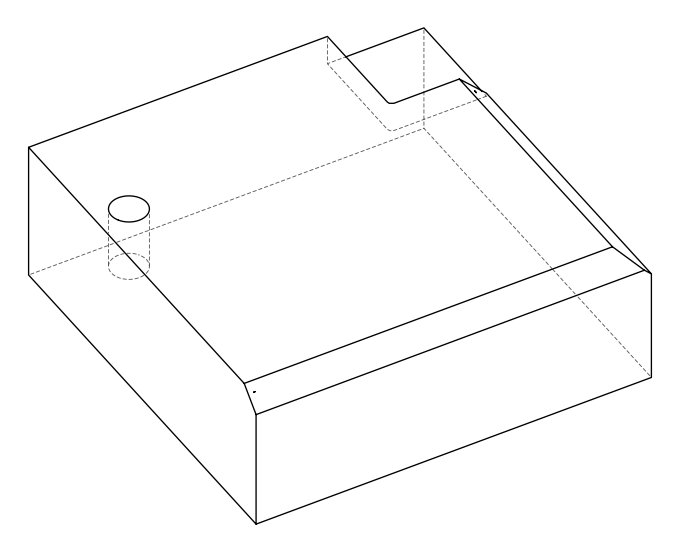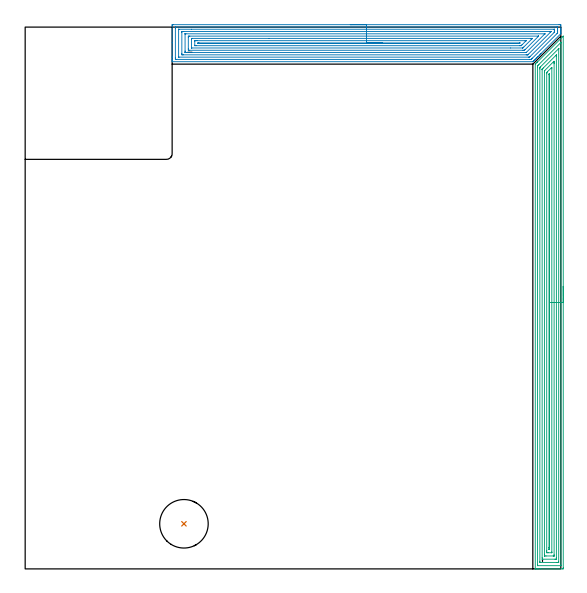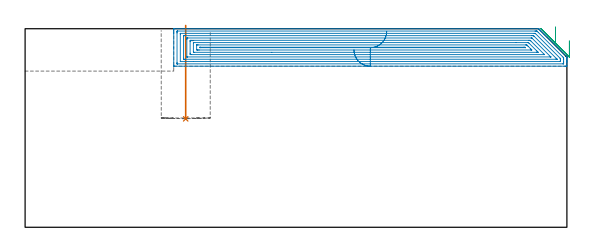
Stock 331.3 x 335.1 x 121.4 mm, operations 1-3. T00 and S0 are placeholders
(PLAN: 4 operations, 2 tool changes, 109.9 min)
(1 INDEXABLE_INSERT_DRILL_BLIND_HOLE_FROM_SOLID | STEP1POCKET | NXT0302_031 | 0.23 min | 38676 mm3)
(2 AREA_MILL | FG_CHAMFER_SURFACE | UGT0205_001 | 17.05 min | 65152 mm3)
(3 AREA_MILL_1 | FG_CHAMFER_SURFACE_1 | UGT0205_001 | 18.17 min | 47605 mm3)
(4 MILL_CORNER_NOTCH_RECTANGULAR | CORNER_NOTCH_RECTANGULAR | NXT0201_008 | Follow Part, ap 1.5, ae 75% | 74.48 min | 190388 mm3)
(TOOL NXT0302_031 | Index. Insert Drill 30mm [880-D3000L32-05] | D30 PA176 FL150 Z2)
(TOOL UGT0205_001 | Chamfer Mill 20 x 3 x 45 deg. | D20 FL50 Z2)
(TOOL NXT0201_008 | ENDMILL 6mm [2P460-0600-NA 1630] | D6 FL26 Z6)
(OP 1 INDEXABLE_INSERT_DRILL_BLIND_HOLE_FROM_SOLID)
G17 G21 G94 G90
T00 M6
G54
G17 G0 G90 X98.2 Y27.9 S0 M3
G43 Z131.4 H1
G94 G81 G98 Z66.3 F250. R123.4
G80
M5
M2
(OP 2 AREA_MILL)
G17 G21 G94 G90
T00 M6
G54
G17 G0 G90 X201.1 Y336.6 S1061 M3
G43 Z131.4 H0
Z108.5
G94 G1 X201.138 Z107.628 F250.
X201.252 Z106.763
X201.441 Z105.912
X201.703 Z105.08
X202.037 Z104.274
X202.44 Z103.5
X202.908 Z102.764
X203.44 Z102.072
X204.029 Z101.429
X204.672 Z100.84
X205.364 Z100.308
X206.1 Z99.84
X206.874 Z99.437
X207.68 Z99.103
X208.512 Z98.841
X209.364 Z98.652
X210.228 Z98.538
X211.1 Z98.5
X330.247
X330.694 Y336.599 Z98.501
X331.136 Y336.595 Z98.503
X331.29 Y336.591 Z98.505
X331.3 Y336.159 Z98.937
Y334.398 Z100.697
Y333.832 Z101.265
Y333.517 Z101.58
Y332.951 Z102.145
Y332.636 Z102.459
Y332.005 Z103.094
Y331.505 Z103.594
Y331.234 Z103.862
X331.29 Y330.99 Z104.106
X331.267 Y330.966 Z104.132
X318.989 Y318.689 Z116.411
X318.846 Y318.545 Z116.552
X318.794 Y318.493 Z116.605
X318.142 Y317.842 Z117.258
X317.966 Y317.664 Z117.433
X317.294 Y316.994 Z118.106
X317.085 Y316.783 Z118.313
X316.447 Y316.147 Z118.953
X316.414 Y316.114 Z118.986
X316.204 Y315.903 Z119.194
X315.6 Y315.3 Z119.799
X315.522 Y315.221 Z119.878
X315.324 Y315.022 Z120.074
X314.753 Y314.453 Z120.647
X314.629 Y314.328 Z120.77
X314.183 Y313.882 Z121.216
X314.006 Y313.704 Z121.39
X313.737 Y313.7 Z121.4
X91.06
X90.91 Y313.706 Z121.393
X90.9 Y314.016 Z121.083
Y314.391 Z120.708
Y315.022 Z120.073
Y316.218 Z118.879
Y316.783 Z118.311
Y325.378 Z109.719
Y336.159 Z98.938
X90.903 Y336.444 Z98.653
X90.91 Y336.592 Z98.505
X91.059 Y336.599 Z98.499
X91.506 Y336.6 Z98.5
X211.1
Y335.186 Z99.914
X328.909 Y335.185 Z99.915
X329.004 Y335.184 Z99.916
X329.268 Y335.179 Z99.921
X329.29 Y335.093 Z100.007
X329.297 Y334.896 Z100.204
X329.299 Y334.398 Z100.702
X329.3 Y334.012 Z101.088
Y332.636 Z102.464
Y332.251 Z102.849
X329.297 Y331.755 Z103.345
X329.293 Y331.563 Z103.537
X329.29 Y331.468 Z103.632
X329.254 Y331.415 Z103.685
X328.909 Y331.06 Z104.04
X313.753 Y315.903 Z119.197
X313.3 Y315.453 Z119.647
X313.146 Y315.302 Z119.798
X313.02 Y315.182 Z119.918
X312.939 Y315.121 Z119.979
X312.844 Y315.118 Z119.982
X312.749 Y315.116 Z119.984
X311.952 Y315.114 Z119.986
X311.858
X93.291 Y315.115 Z119.985
X93.196 Y315.116 Z119.984
X92.932 Y315.121 Z119.979
X92.91 Y315.207 Z119.893
X92.903 Y315.404 Z119.696
X92.901 Y315.903 Z119.197
X92.9 Y316.288 Z118.812
Y334.398 Z100.702
X92.902 Y334.782 Z100.318
X92.91 Y335.168 Z99.932
X92.913 Y335.18 Z99.92
X92.918 Y335.182 Z99.918
X92.942 Y335.185 Z99.915
X92.991 Y335.186 Z99.914
X93.091
X211.1
Y333.772 Z101.328
X327.124 Y333.771 Z101.329
X327.21 Y333.769 Z101.331
X327.277 Y333.766 Z101.334
X327.29 Y333.764 Z101.336
X327.294 Y333.74 Z101.36
X327.297 Y333.69 Z101.41
X327.299 Y333.517 Z101.583
X327.3 Y333.343 Z101.757
Y332.636 Z102.464
Y332.463 Z102.637
X327.294 Y332.109 Z102.991
X327.29 Y331.933 Z103.167
X327.281 Y331.892 Z103.208
X327.14 Y331.739 Z103.361
X312.183 Y316.783 Z118.317
X312.067 Y316.67 Z118.43
X311.952 Y316.56 Z118.54
X311.908 Y316.535 Z118.565
X311.872 Y316.533 Z118.567
X311.793 Y316.53 Z118.57
X311.635 Y316.529 Z118.571
X311.317 Y316.528 Z118.572
X95.076 Y316.529 Z118.571
X94.99 Y316.531 Z118.569
X94.923 Y316.534 Z118.566
X94.91 Y316.536 Z118.564
X94.906 Y316.56 Z118.54
X94.903 Y316.61 Z118.49
X94.901 Y316.783 Z118.317
X94.9 Y316.957 Z118.143
X94.901 Y333.689 Z101.411
X94.906 Y333.748 Z101.352
X94.91 Y333.764 Z101.336
X94.917 Y333.766 Z101.334
X94.947 Y333.769 Z101.331
X95.076 Y333.771 Z101.329
X102.922 Y333.772 Z101.328
X211.1
Y332.357 Z102.743
X324.73 Y332.356 Z102.744
X325.033 Y332.353 Z102.747
X325.204 Y332.35 Z102.75
X325.283 Y332.343 Z102.757
X325.232 Y332.288 Z102.812
X325.152 Y332.204 Z102.896
X325.02 Y332.07 Z103.03
X324.707 Y331.755 Z103.345
X311.279 Y318.328 Z116.772
X311.059 Y318.111 Z116.989
X310.903 Y317.963 Z117.137
X310.879 Y317.949 Z117.151
X310.847 Y317.947 Z117.153
X310.775 Y317.944 Z117.156
X310.167 Y317.943 Z117.157
X309.884
X97.753
X97.47 Y317.944 Z117.156
X97.023 Y317.948 Z117.152
X96.926 Y317.95 Z117.15
X96.91 Y318.119 Z116.981
X96.9 Y318.506 Z116.594
Y318.545 Z116.555
Y331.755 Z103.345
X96.902 Y332.176 Z102.924
X96.905 Y332.282 Z102.818
X96.91 Y332.333 Z102.767
X96.913 Y332.351 Z102.749
X96.941 Y332.352 Z102.748
X97.146 Y332.355 Z102.745
X97.753 Y332.357 Z102.743
X98.036
X211.1
Y330.943 Z104.157
X321.085 Y330.942 Z104.158
X321.362 Y330.938 Z104.162
X321.429 Y330.936 Z104.164
X321.428 Y330.933 Z104.167
X321.41 Y330.911 Z104.189
X321.376 Y330.875 Z104.225
X310.046 Y319.545 Z115.555
X309.922 Y319.425 Z115.675
X309.883 Y319.393 Z115.707
X309.827 Y319.364 Z115.736
X309.552 Y319.359 Z115.741
X309.413 Y319.357 Z115.743
X99.469
X99.33 Y319.358 Z115.742
X99.052 Y319.363 Z115.737
X98.909 Y319.367 Z115.733
X98.906 Y319.384 Z115.716
X98.903 Y319.425 Z115.675
X98.9 Y320.055 Z115.045
Y320.306 Z114.794
X98.901 Y330.875 Z104.225
X98.902 Y330.914 Z104.186
X98.906 Y330.932 Z104.168
X98.909 Y330.936 Z104.164
X98.983 Y330.939 Z104.161
X99.261 Y330.943 Z104.157
X99.399
X211.1
Y329.529 Z105.571
X317.387
X317.476 Y329.528 Z105.572
X317.552 Y329.525 Z105.575
X317.562 Y329.523 Z105.577
X317.552 Y329.508 Z105.592
X317.52 Y329.471 Z105.629
X317.411 Y329.359 Z105.741
X317.307 Y329.254 Z105.846
X309.239 Y321.187 Z113.913
X308.948 Y320.908 Z114.192
X308.797 Y320.777 Z114.323
X308.382 Y320.774 Z114.326
X307.91 Y320.772 Z114.328
X101.744
X101.323 Y320.774 Z114.326
X100.912 Y320.778 Z114.322
X100.905 Y321.187 Z113.913
X100.901 Y321.604 Z113.496
Y328.65 Z106.45
X100.906 Y329.113 Z105.987
X100.912 Y329.522 Z105.578
X101.323 Y329.526 Z105.574
X101.795 Y329.528 Z105.572
X211.1 Y329.529 Z105.571
Y328.115 Z106.985
X312.964 Y328.114 Z106.986
X313.511 Y328.11 Z106.99
X313.695 Y328.108 Z106.992
X313.589 Y327.994 Z107.106
X313.458 Y327.857 Z107.243
X313.343 Y327.74 Z107.36
X312.955 Y327.352 Z107.748
X308.382 Y322.779 Z112.321
X308.021 Y322.424 Z112.676
X307.839 Y322.248 Z112.852
X307.774 Y322.192 Z112.908
X307.682 Y322.189 Z112.911
X307.489 Y322.186 Z112.914
X300.266 Y322.185 Z112.915
X103.108 Y322.186 Z112.914
X102.988 Y322.187 Z112.913
X102.93 Y322.19 Z112.91
X102.909 Y322.194 Z112.906
X102.905 Y322.204 Z112.896
X102.902 Y322.219 Z112.881
X102.9 Y322.273 Z112.827
X102.901 Y327.556 Z107.544
X102.909 Y327.763 Z107.337
X102.925 Y328.108 Z106.992
X103.108 Y328.112 Z106.988
X103.229 Y328.114 Z106.986
X150.857 Y328.115 Z106.985
X211.1
Y326.7 Z108.4
X309.274
X309.507 Y326.699 Z108.401
X309.661 Y326.697 Z108.403
X309.784 Y326.693 Z108.407
X309.829 Y326.687 Z108.413
X309.79 Y326.646 Z108.454
X309.622 Y326.471 Z108.629
X309.45 Y326.297 Z108.803
X309.274 Y326.121 Z108.979
X307.489 Y324.336 Z110.764
X307.234 Y324.081 Z111.019
X306.98 Y323.829 Z111.271
X306.786 Y323.642 Z111.458
X306.758 Y323.616 Z111.484
X306.711 Y323.607 Z111.493
X306.597 Y323.605 Z111.495
X305.936 Y323.6 Z111.5
X105.786
X105.125 Y323.601 Z111.499
X104.996 Y323.603 Z111.497
X104.974 Y323.606 Z111.494
X104.91 Y323.62 Z111.48
X104.9 Y323.822 Z111.278
Y323.829 Z111.271
Y326.464 Z108.636
X104.91 Y326.683 Z108.417
X105.321 Y326.694 Z108.406
X105.555 Y326.699 Z108.401
X105.786 Y326.7 Z108.4
X106.446 Y326.701 Z108.399
X211.1 Y326.7 Z108.4
Y325.286 Z109.814
X305.842
X305.934 Y325.285 Z109.815
X305.966 Y325.282 Z109.818
X305.971 Y325.281 Z109.819
X305.968 Y325.274 Z109.826
X305.924 Y325.225 Z109.875
X305.851 Y325.151 Z109.949
X305.799 Y325.103 Z109.997
X305.704 Y325.021 Z110.079
X305.393 Y325.016 Z110.084
X305.12 Y325.015 Z110.085
X304.812 Y325.014 Z110.086
X107.262
X106.987 Y325.016 Z110.084
X106.941 Y325.018 Z110.082
X106.913 Y325.02 Z110.08
X106.91 Y325.04 Z110.06
X106.907 Y325.15 Z109.95
X106.91 Y325.26 Z109.84
X106.913 Y325.28 Z109.82
X106.941 Y325.282 Z109.818
X106.988 Y325.285 Z109.815
X107.263 Y325.286 Z109.814
X107.571
X211.1
X211.972 Z109.852
X212.836 Z109.966
X213.688 Z110.154
X214.52 Z110.417
X215.326 Z110.751
X216.1 Z111.153
X216.836 Z111.622
X217.528 Z112.153
X218.171 Z112.743
X218.76 Z113.386
X219.292 Z114.078
X219.76 Z114.814
X220.163 Z115.588
X220.497 Z116.394
X220.759 Z117.226
X220.948 Z118.077
X221.062 Z118.942
X221.1 Z119.814
G0 Z131.4
M5
M2
(OP 3 AREA_MILL_1)
G17 G21 G94 G90
T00 M6
G54
G17 G0 G90 X332.8 Y174.75 S1061 M3
G43 Z131.4 H0
Z114.1
G94 G1 Y174.712 Z113.228 F250.
Y174.598 Z112.364
Y174.409 Z111.512
Y174.147 Z110.68
Y173.813 Z109.874
Y173.41 Z109.1
Y172.941 Z108.364
Y172.41 Z107.672
Y171.821 Z107.029
Y171.178 Z106.44
Y170.486 Z105.908
Y169.75 Z105.44
Y168.976 Z105.037
Y168.17 Z104.703
Y167.338 Z104.441
Y166.486 Z104.252
Y165.621 Z104.138
Y164.75 Z104.1
Y0.632
X332.797 Y0.349 Z104.102
X332.792 Y0.01 Z104.106
X332.449 Y0. Z104.449
X318.792 Z118.103
X317.376 Z119.521
X317.006 Z119.889
X316.008 Z120.892
X315.568 Y0.003 Z121.324
X315.536 Y0.005 Z121.356
X315.503 Y0.01 Z121.388
X315.5 Y0.185 Z121.4
Y311.874
X315.505 Y312.203 Z121.39
X315.648 Y312.35 Z121.248
X316.366 Y313.067 Z120.533
X316.411 Y313.112 Z120.486
X316.455 Y313.155 Z120.444
X316.665 Y313.365 Z120.234
X316.708 Y313.41 Z120.189
X316.752 Y313.453 Z120.147
X316.963 Y313.663 Z119.936
X332.465 Y329.166 Z104.434
X332.633 Y329.335 Z104.264
X332.767 Y329.464 Z104.131
X332.794 Y329.482 Z104.104
X332.799 Y329.464 Z104.099
X332.8 Y164.75 Z104.1
X331.386 Z105.514
Y2.329
X331.385 Y2.237 Z105.515
X331.381 Y2.054 Z105.519
X331.379 Y2.009 Z105.521
X331.372 Y2.006 Z105.528
X331.346 Y2.003 Z105.554
X331.294 Y2.001 Z105.606
X317.006 Z119.894
X316.946 Y2.002 Z119.954
X316.929 Y2.005 Z119.971
X316.925 Y2.008 Z119.975
X316.921 Y2.024 Z119.979
X316.917 Y2.145 Z119.983
X316.915 Y2.329 Z119.985
X316.914 Y2.421 Z119.986
Y310.178
X316.916 Y310.98 Z119.984
X316.917 Y311.069 Z119.983
X316.921 Y311.159 Z119.979
X317.006 Y311.248 Z119.894
X317.316 Y311.564 Z119.584
X317.624 Y311.874 Z119.276
X317.762 Y312.012 Z119.138
X331.294 Y325.544 Z105.606
X331.337 Y325.585 Z105.563
X331.372 Y325.615 Z105.528
X331.378 Y325.617 Z105.522
X331.38 Y325.615 Z105.52
X331.382 Y325.566 Z105.518
X331.385 Y325.382 Z105.515
X331.386 Y325.29 Z105.514
Y164.75
X329.972 Z106.928
X329.971 Y4.21 Z106.929
X329.97 Y4.094 Z106.93
X329.967 Y4.037 Z106.933
X329.965 Y4.016 Z106.935
X329.926 Y4.01 Z106.974
X329.715 Y4.002 Z107.185
X329.508 Y4.001 Z107.392
X328.824 Y4. Z108.076
X318.792 Y4.001 Z118.108
X318.583 Y4.002 Z118.317
X318.443 Y4.006 Z118.457
X318.338 Y4.01 Z118.562
X318.335 Y4.056 Z118.565
X318.332 Y4.21 Z118.568
X318.329 Y4.673 Z118.571
Y309.191
X318.331 Y309.653 Z118.569
X318.335 Y310.086 Z118.565
X318.347 Y310.136 Z118.553
X318.389 Y310.183 Z118.511
X318.455 Y310.253 Z118.445
X318.539 Y310.339 Z118.361
X318.792 Y310.593 Z118.108
X329.943 Y321.743 Z106.957
X329.961 Y321.756 Z106.939
X329.967 Y321.759 Z106.933
X329.969 Y321.757 Z106.931
X329.97 Y321.741 Z106.93
X329.971 Y321.712 Z106.929
X329.972 Y164.75 Z106.928
X328.557 Z108.343
Y6.893
X328.552 Y6.062 Z108.348
X328.55 Y6.01 Z108.35
X328.502 Y6.007 Z108.398
X328.391 Y6.003 Z108.509
X328.168 Y6.001 Z108.732
X327.722 Y6. Z109.178
X320.132 Y6.001 Z116.768
X319.909 Y6.003 Z116.991
X319.798 Y6.007 Z117.102
X319.75 Y6.01 Z117.15
X319.743 Y6.893 Z117.157
Y308.715
X319.745 Y308.924 Z117.155
X319.747 Y309.028 Z117.153
X319.749 Y309.077 Z117.151
X319.768 Y309.108 Z117.132
X319.844 Y309.191 Z117.056
X320.21 Y309.56 Z116.69
X320.578 Y309.929 Z116.322
X328.103 Y317.454 Z108.797
X328.254 Y317.603 Z108.646
X328.543 Y317.884 Z108.357
X328.55 Y317.889 Z108.35
X328.552 Y317.865 Z108.348
X328.555 Y317.785 Z108.345
X328.557 Y317.623 Z108.343
Y317.298
Y164.75
X327.143 Z109.757
Y8.682
X327.142 Y8.369 Z109.758
X327.138 Y8.053 Z109.762
X327.136 Y8.017 Z109.764
X327.125 Y8.01 Z109.775
X327.084 Y8.006 Z109.816
X326.999 Y8.002 Z109.901
X326.829 Y8. Z110.071
X326.617 Z110.283
X322.152 Z114.748
X321.471 Y8.002 Z115.429
X321.255 Y8.004 Z115.645
X321.176 Y8.01 Z115.724
X321.164 Y8.033 Z115.736
X321.161 Y8.097 Z115.739
X321.158 Y8.682 Z115.742
X321.157 Y8.996 Z115.743
Y307.403
X321.158 Y307.716 Z115.742
X321.162 Y308.006 Z115.738
X321.164 Y308.04 Z115.736
X321.177 Y308.067 Z115.723
X321.234 Y308.128 Z115.666
X321.395 Y308.297 Z115.505
X326.762 Y313.663 Z110.138
X326.796 Y313.696 Z110.104
X326.829 Y313.723 Z110.071
X327.136 Y313.961 Z109.764
X327.14 Y313.663 Z109.76
X327.142 Y313.35 Z109.758
X327.143 Y312.769 Z109.757
Y312.454
Y164.75
X325.729 Z111.171
X325.728 Y10.47 Z111.172
X325.725 Y10.127 Z111.175
X325.722 Y10.042 Z111.178
X325.72 Y10.01 Z111.18
X325.669 Y10.007 Z111.231
X325.511 Y10.002 Z111.389
X323.727 Y10. Z113.173
X323.257 Y10.001 Z113.643
X322.832 Y10.002 Z114.068
X322.623 Y10.01 Z114.277
X322.578 Y10.012 Z114.322
X322.576 Y10.09 Z114.324
X322.573 Y10.262 Z114.327
X322.572 Y10.47 Z114.328
X322.571 Y11.157 Z114.329
Y306.3
X322.572 Y306.508 Z114.328
X322.576 Y306.851 Z114.324
X322.578 Y307.018 Z114.322
X322.661 Y307.105 Z114.239
X322.951 Y307.403 Z113.949
X325.339 Y309.79 Z111.561
X325.638 Y310.086 Z111.262
X325.662 Y310.103 Z111.238
X325.722 Y310.086 Z111.178
X325.725 Y309.833 Z111.175
X325.728 Y309.399 Z111.172
X325.729 Y164.75 Z111.171
X324.315 Z112.585
Y12.989
X324.314 Y12.259 Z112.586
X324.312 Y12.097 Z112.588
X324.309 Y12.041 Z112.591
X324.305 Y12.01 Z112.595
X324.279 Y12.008 Z112.621
X324.15 Y12.005 Z112.75
X324.064 Y12.006 Z112.836
X324.001 Y12.01 Z112.899
X323.992 Y12.095 Z112.908
X323.989 Y12.259 Z112.911
X323.986 Y12.423 Z112.914
X323.985 Y13.154 Z112.915
Y13.319
X323.986 Y305.614 Z112.914
X323.987 Y305.777 Z112.913
X323.991 Y305.943 Z112.909
X323.993 Y305.984 Z112.907
X324.006 Y306.001 Z112.894
X324.044 Y306.043 Z112.856
X324.15 Y306.15 Z112.75
X324.242 Y306.238 Z112.658
X324.305 Y306.296 Z112.595
X324.308 Y306.108 Z112.592
X324.313 Y305.779 Z112.587
X324.314 Y305.614 Z112.586
X324.315 Y305.449 Z112.585
Y164.75
Y163.878 Z112.623
Y163.013 Z112.737
Y162.162 Z112.926
Y161.33 Z113.188
Y160.524 Z113.522
Y159.75 Z113.925
Y159.014 Z114.394
Y158.322 Z114.925
Y157.679 Z115.514
Y157.089 Z116.157
Y156.558 Z116.85
Y156.09 Z117.585
Y155.687 Z118.359
Y155.353 Z119.165
Y155.091 Z119.997
Y154.902 Z120.849
Y154.788 Z121.714
Y154.75 Z122.585
G0 Z131.4
M5
M2
